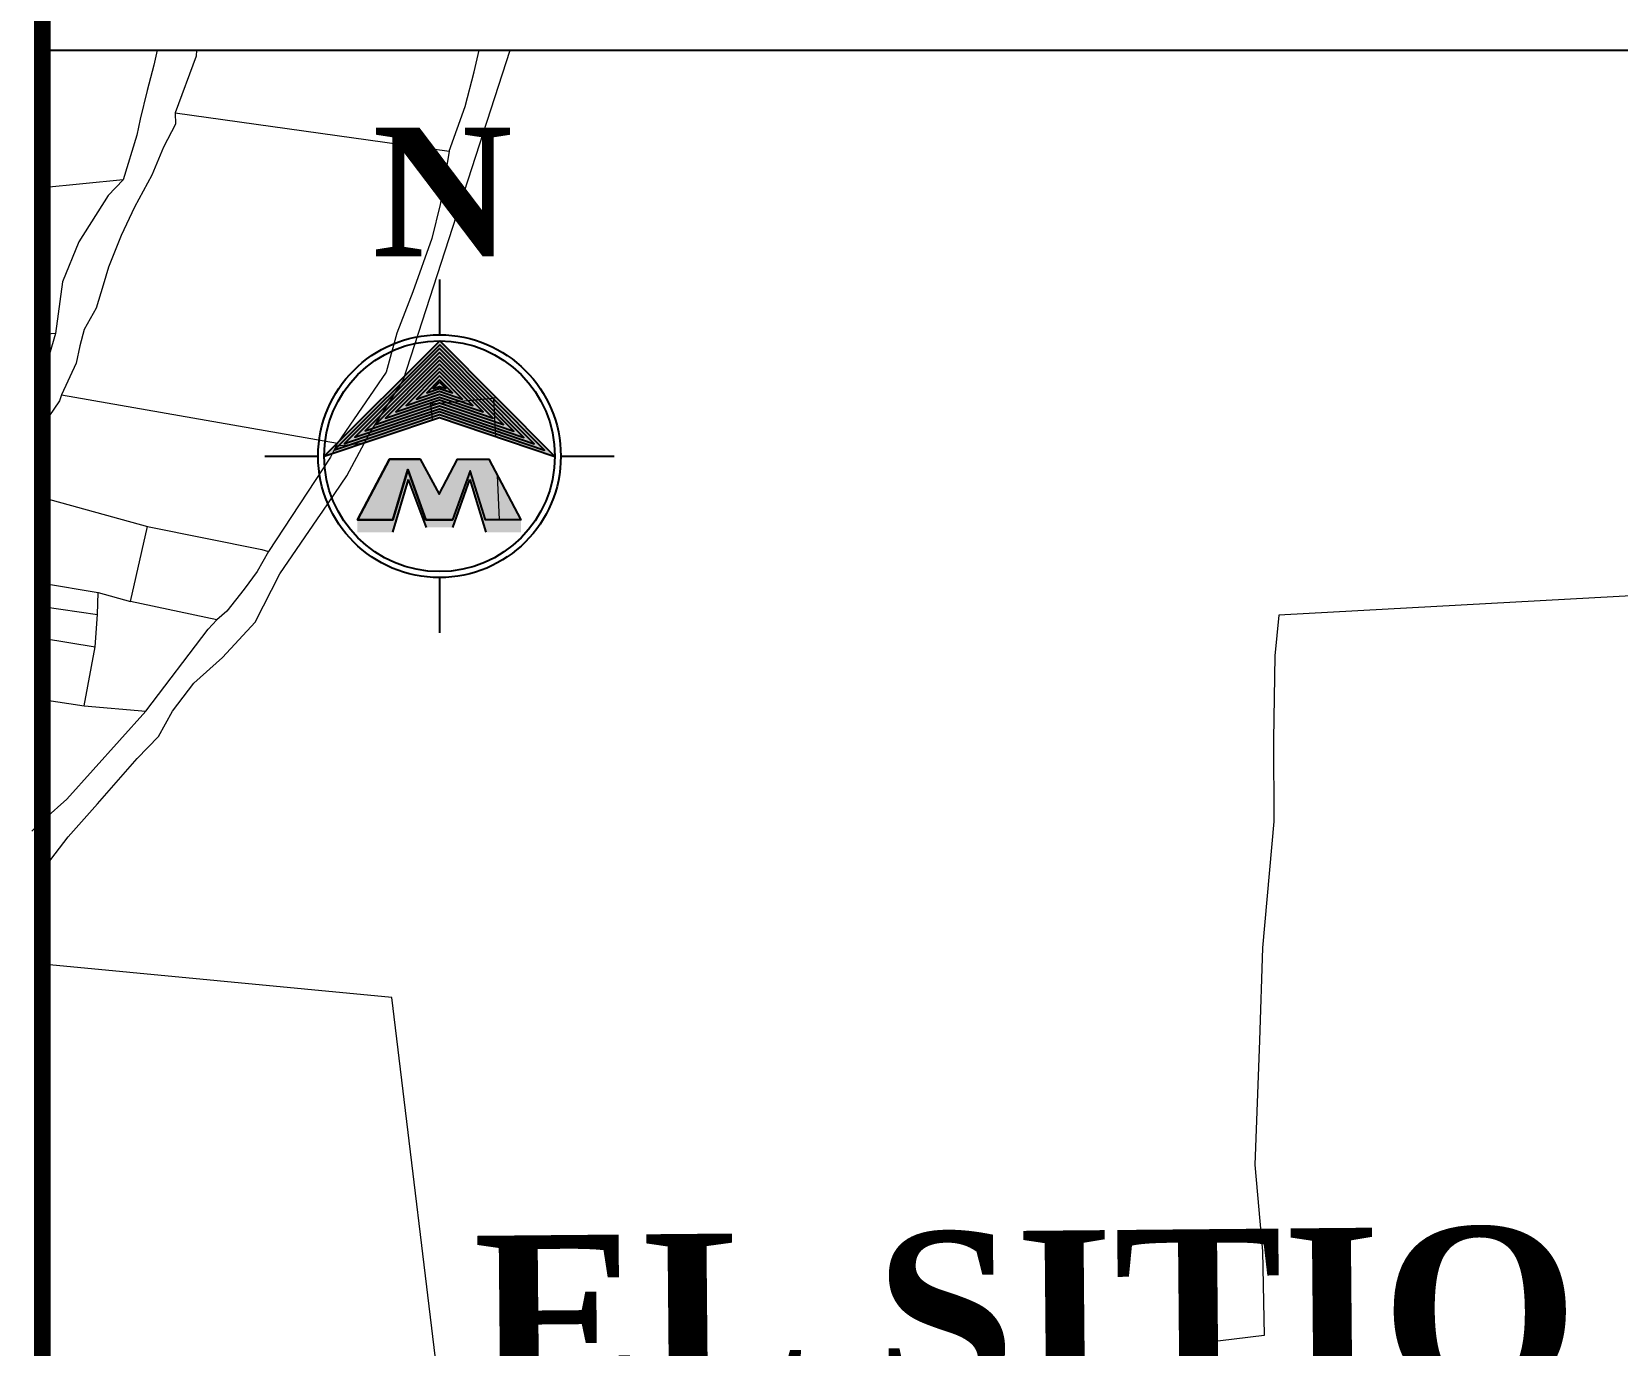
# Model space of a CAD drawing. Header units: millimetres. Extents: x -6666 to 12802, y -941 to 4807.
# Drawn here: x 890.3 to 969.3, y 1674.2 to 1739.7 of the extents above; entities that cross this region are included whole.
import ezdxf

# ---------------------------------------------------------------- set-up
doc = ezdxf.new("R2010")
doc.units = ezdxf.units.MM
for name, color, linetype in [('0 - TEXTO', 5, 'Continuous'), ('2', 1, 'Continuous'), ('NORTE', 7, 'Continuous'), ('TEXTOS', 2, 'Continuous')]:
    doc.layers.add(name, color=color, linetype=linetype)
doc.styles.add('CRISTHIAM', font='timesbd.ttf', dxfattribs={"height": 0.428625})

msp = doc.modelspace()

# ---------------------------------------------------------------- hatches: boundary and pattern name
at = {"lineweight": 30}
h = msp.add_hatch(color=5, dxfattribs=at)
h.dxf.hatch_style = 1
h.paths.add_polyline_path([(909.047, 1717.8117), (909.0659, 1717.8756), (909.9596, 1715.3642), (911.2981, 1715.3642), (912.1691, 1717.8117), (912.9354, 1715.3642), (914.6994, 1715.3642), (913.1, 1718.3888), (911.5406, 1718.3888), (910.6289, 1716.6359), (909.6803, 1718.3888), (908.1577, 1718.3888), (906.5583, 1715.3642), (908.3223, 1715.3642)])
at = {"lineweight": 30, "true_color": 0x2424ff}
h = msp.add_hatch(color=160, dxfattribs=at)
h.dxf.hatch_style = 1
h.paths.add_polyline_path([(909.0815, 1717.3808), (909.9844, 1714.9899), (911.3054, 1714.9899), (912.1625, 1717.3756), (912.95, 1714.7502), (914.6994, 1714.7502), (914.6994, 1715.3642), (912.9354, 1715.3642), (912.1691, 1717.8117), (911.2981, 1715.3642), (909.9596, 1715.3642), (909.0659, 1717.8756), (908.3223, 1715.3642), (906.5583, 1715.3642), (906.5583, 1714.7502), (908.3077, 1714.7502)])
at = {"layer": 'TEXTOS'}
h = msp.add_hatch(color=7, dxfattribs=at)
h.dxf.hatch_style = 1
h.paths.add_polyline_path([(910.6473, 1720.4658), (916.3852, 1718.5151), (910.6556, 1724.2848), (904.8962, 1718.5356)])

# ---------------------------------------------------------------- linework, layer by layer
at = {"color": 7}
msp.add_line((890.8628, 1738.7578), (1090.8628, 1738.7578), dxfattribs=at)
at = {"color": 5}
for p, q in [((908.1577, 1718.3888), (909.6803, 1718.3888)), ((909.0659, 1717.8756), (908.3223, 1715.3642)), ((909.9596, 1715.3642), (909.0659, 1717.8756)), ((912.1691, 1717.8117), (911.2981, 1715.3642)), ((911.5406, 1718.3888), (913.1, 1718.3888)), ((912.9354, 1715.3642), (912.1691, 1717.8117)), ((909.0815, 1717.3808), (908.3077, 1714.7502)), ((909.0815, 1717.3808), (909.9844, 1714.9899)), ((911.3054, 1714.9899), (912.1625, 1717.3756)), ((912.1625, 1717.3756), (912.95, 1714.7502)), ((911.2981, 1715.3642), (909.9596, 1715.3642))]:
    msp.add_line(p, q, dxfattribs=at)
at = {"const_width": 0.8333}
msp.add_lwpolyline([(1090.8628, 1749.4856), (890.8628, 1749.4856), (890.8628, 1561.9856), (1090.8628, 1561.9856)], close=True, dxfattribs=at)
at = {"color": 5}
for points in [[(909.6803, 1718.3888), (908.1577, 1718.3888), (906.5583, 1715.3642), (908.3223, 1715.3642), (909.0659, 1717.8756), (909.9596, 1715.3642), (911.2981, 1715.3642)], [(909.047, 1717.8117), (908.3223, 1715.3642), (906.5583, 1715.3642), (908.1577, 1718.3888), (909.6803, 1718.3888), (910.6289, 1716.6359), (911.5406, 1718.3888), (913.1, 1718.3888), (914.6994, 1715.3642), (912.9354, 1715.3642), (912.1691, 1717.8117), (911.2981, 1715.3642), (909.9596, 1715.3642), (909.0659, 1717.8756)], [(912.1691, 1717.8117), (911.2981, 1715.3642), (909.9596, 1715.3642)], [(910.6289, 1716.6359), (911.5406, 1718.3888)], [(911.5774, 1718.3888), (913.1, 1718.3888), (914.6994, 1715.3642), (912.9354, 1715.3642)]]:
    msp.add_lwpolyline(points, dxfattribs=at)
at = {"layer": '2', "color": 1, "linetype": 'Continuous', "lineweight": 5}
for p, q in [((897.474, 1735.6404), (911.122, 1733.7321)), ((894.8898, 1732.305), (890.8628, 1731.9064)), ((891.5207, 1724.6491), (890.8628, 1724.5927)), ((891.8064, 1721.5972), (905.5656, 1719.1814)), ((913.3452, 1721.4227, 0.0056), (913.4324, 1719.519, 0.0056)), ((913.5205, 1717.5936, 0.0056), (913.6226, 1715.3642, 0.0056)), ((890.8628, 1716.4817), (896.1012, 1715.0285)), ((895.2546, 1711.2928), (896.1012, 1715.0285)), ((896.1012, 1715.0285), (901.7964, 1713.8875)), ((890.8628, 1712.2036), (893.6432, 1711.7465)), ((893.6127, 1710.6504), (893.6432, 1711.7465)), ((893.6432, 1711.7465), (895.2546, 1711.2928)), ((899.5461, 1710.3801), (895.2546, 1711.2928)), ((890.8628, 1711.0435), (893.6127, 1710.6504)), ((893.4899, 1709.0429), (893.6127, 1710.6504)), ((890.8628, 1709.4635), (893.4899, 1709.0429)), ((892.9338, 1706.1025), (893.4899, 1709.0429)), ((890.8628, 1706.4098), (892.9338, 1706.1025)), ((892.9338, 1706.1025), (896.0176, 1705.8295))]:
    msp.add_line(p, q, dxfattribs=at)
for points in [[(890.5742, 1697.523), (892.1393, 1699.5653), (893.6097, 1701.2235), (895.5779, 1703.4772), (896.6517, 1704.5675), (897.3407, 1705.8289), (898.4089, 1707.2249), (899.8355, 1708.5002), (901.4566, 1710.2632), (902.6839, 1712.6813), (904.5668, 1715.4174), (904.8395, 1715.8047), (906.0282, 1717.5596), (907.1595, 1719.6701), (908.8408, 1722.3005), (914.1653, 1738.7578)], [(896.5797, 1738.7578), (896.4121, 1738.0152), (896.0792, 1736.7606), (895.7242, 1735.3271), (895.5608, 1734.5342), (894.8898, 1732.305)], [(898.5452, 1738.7578), (898.5157, 1738.4625), (897.474, 1735.6404)], [(911.122, 1733.7321), (911.9202, 1735.9637), (912.3717, 1737.6792), (912.6168, 1738.7578)], [(897.474, 1735.6404), (897.4844, 1735.08), (896.8952, 1733.9224), (896.3103, 1732.5356), (895.4494, 1730.9398), (894.7887, 1729.526), (894.1563, 1727.96), (893.893, 1727.0633), (893.5328, 1725.91), (892.9417, 1724.8543), (892.728, 1724.035), (892.5406, 1723.1652), (891.8064, 1721.5972)], [(911.122, 1733.7321), (911.008, 1733.0165), (910.6879, 1731.0742), (910.2613, 1729.3846), (909.3185, 1726.7172), (908.517, 1724.6638), (907.9934, 1722.7177), (905.5656, 1719.1814)], [(894.8898, 1732.305), (894.1409, 1731.5266), (892.6828, 1729.2061), (891.8544, 1727.2287), (891.5207, 1724.6491)], [(891.5207, 1724.6491), (890.9702, 1722.7789), (890.8628, 1722.5823)], [(891.8064, 1721.5972), (891.7103, 1721.2896), (890.8927, 1720.1023), (890.8628, 1720.0066)], [(905.5656, 1719.1814), (905.2222, 1718.4871), (902.129, 1713.7918)], [(901.7964, 1713.8875), (902.129, 1713.7918), (901.5624, 1712.7875), (900.9172, 1711.9091), (900.0468, 1710.8226), (899.5461, 1710.3801)], [(1008.5159, 1709.3772), (992.753, 1712.8252), (952.4653, 1710.6134), (952.2738, 1708.5971), (952.1987, 1704.4173), (952.2236, 1700.3414), (951.6537, 1694.0376), (951.5104, 1689.4235), (951.2692, 1683.2278), (951.6544, 1678.9294), (951.7325, 1674.727), (948.744, 1674.3678)], [(896.0176, 1705.8295), (899.1223, 1709.9135), (899.5461, 1710.3801)], [(890.3272, 1699.8623), (891.0026, 1700.4865), (892.0788, 1701.4495), (896.0176, 1705.8295)], [(910.8807, 1670.0078), (908.2667, 1691.5636), (890.8628, 1693.2281)]]:
    msp.add_lwpolyline(points, dxfattribs=at)
at = {"layer": '2', "color": 1, "linetype": 'Continuous', "lineweight": 5, "elevation": 0.0056}
for points in [[(910.2906, 1720.3461), (910.212, 1721.1514), (913.3452, 1721.4227)], [(913.4815, 1721.4391), (913.3452, 1721.4227)], [(905.3964, 1719.0349), (906.8133, 1719.179)]]:
    msp.add_lwpolyline(points, dxfattribs=at)
at = {"layer": 'NORTE', "color": 0}
for p, q in [((910.6466, 1727.3342, -0.0056), (910.6466, 1724.5812, -0.0012)), ((901.9359, 1718.5354), (904.5997, 1718.5352)), ((916.6918, 1718.5348), (919.3557, 1718.5346)), ((910.6458, 1712.4892), (910.6458, 1709.7362, 0.0044))]:
    msp.add_line(p, q, dxfattribs=at)
msp.add_circle((910.6458, 1718.5352), 5.7496, dxfattribs=at)
at = {"layer": 'TEXTOS', "color": 7, "elevation": 0.0056}
msp.add_lwpolyline([(910.6556, 1724.2848), (904.8962, 1718.5356), (910.6473, 1720.4658), (916.3852, 1718.5151), (910.6556, 1724.2848)], dxfattribs=at)
for points in [[(910.6552, 1724.0904), (905.4075, 1718.852), (910.6476, 1720.6107), (915.8758, 1718.8333)], [(910.6548, 1723.896), (905.9187, 1719.1684), (910.6479, 1720.7556), (915.3664, 1719.1515)], [(910.6543, 1723.7016), (906.43, 1719.4848), (910.6482, 1720.9005), (914.8569, 1719.4696)], [(910.6539, 1723.5072), (906.9412, 1719.8011), (910.6485, 1721.0454), (914.3475, 1719.7878)], [(910.6535, 1723.3128), (907.4525, 1720.1175), (910.6488, 1721.1903), (913.8381, 1720.106)], [(910.6531, 1723.1185), (907.9637, 1720.4339), (910.649, 1721.3352), (913.3287, 1720.4242)], [(910.6526, 1722.9241), (908.475, 1720.7503), (910.6493, 1721.48), (912.8192, 1720.7424)], [(910.6522, 1722.7297), (908.9863, 1721.0667), (910.6496, 1721.6249), (912.3098, 1721.0605)], [(910.6518, 1722.5353), (909.4975, 1721.3831), (910.6499, 1721.7698), (911.8004, 1721.3787)], [(910.6514, 1722.3409), (910.0088, 1721.6995), (910.6502, 1721.9147), (911.2909, 1721.6969)], [(910.6511, 1722.2157), (910.3381, 1721.9033), (910.6503, 1722.0081), (910.9627, 1721.9019)]]:
    msp.add_lwpolyline(points, close=True, dxfattribs=at)
at = {"layer": 'TEXTOS', "color": 0}
msp.add_circle((910.6458, 1718.5352), 6.046, dxfattribs=at)

# ---------------------------------------------------------------- texts
at = {"color": 5, "lineweight": 25, "style": 'CRISTHIAM'}
msp.add_text('EL SITIO', height=8.35033, rotation=0.52199, dxfattribs=at).set_placement((912.3965, 1671.344))
at = {"layer": '0 - TEXTO', "color": 7, "transparency": 33554687, "style": 'CRISTHIAM'}
msp.add_text('N', height=6.4113, dxfattribs=at).set_placement((907.2995, 1728.4858, -0.0128))

doc.saveas('drawing.dxf')
